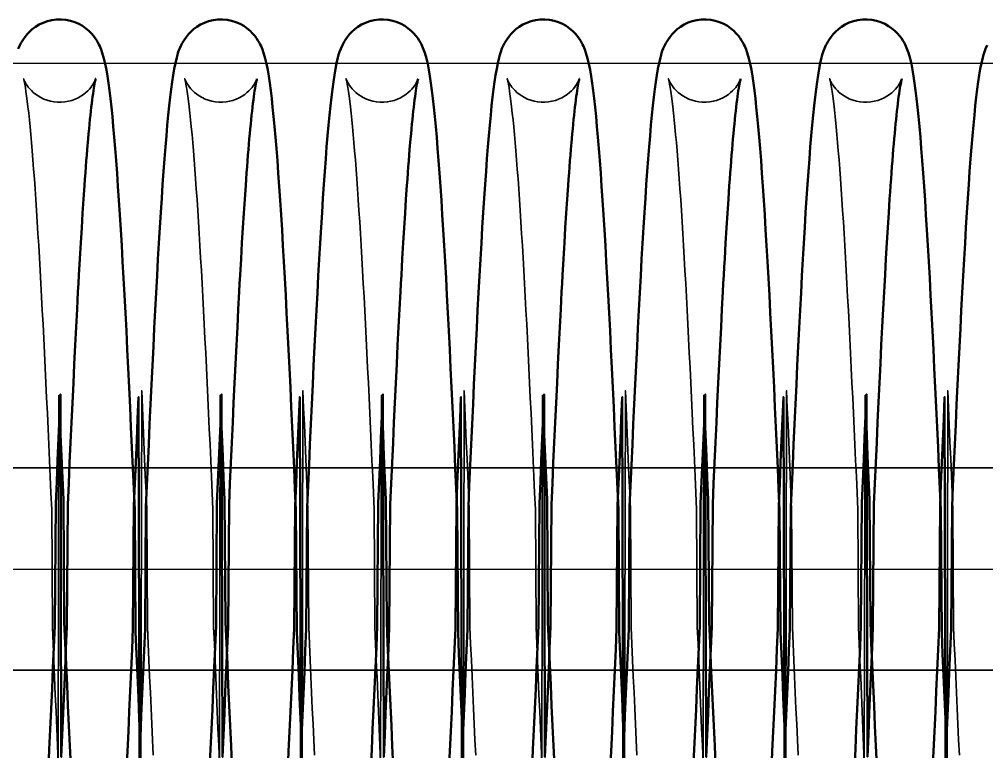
# Model space of a CAD drawing. Header units: millimetres. Extents: x 1448 to 104164, y -19509 to -89.
# Drawn here: x 56410 to 56505.7, y -3831.2 to -3758.8 of the extents above; entities that cross this region are included whole.
import ezdxf

# ---------------------------------------------------------------- set-up
doc = ezdxf.new("R2010")
doc.units = ezdxf.units.MM
doc.header["$LTSCALE"] = 60
doc.header["$MEASUREMENT"] = 0
doc.linetypes.add('CEN', pattern=[62, 60, -1, 0, -1])
doc.layers.get('0').update_dxf_attribs({"linetype": 'CONTINUOUS'})
doc.layers.add('cen', color=14, linetype='CONTINUOUS')
doc.layers.add('가려진 것(ISO)', color=7, linetype='CONTINUOUS', lineweight=35)
doc.layers.add('가시적인 것(ISO)', color=7, linetype='CONTINUOUS', lineweight=50)

# ---------------------------------------------------------------- blocks, each defined once
blk = doc.blocks.new('토션스프링 3')
at = {"layer": '가려진 것(ISO)', "flags": 128}
for points in [[(21462384.212, -50952857.63), (21462384.218, -50952857.647), (21462384.239, -50952857.704), (21462384.282, -50952857.809), (21462384.36, -50952857.972), (21462384.418, -50952858.076), (21462384.493, -50952858.196), (21462384.587, -50952858.332), (21462384.702, -50952858.484), (21462384.842, -50952858.651), (21462385.01, -50952858.828), (21462385.206, -50952859.008), (21462385.433, -50952859.187), (21462385.688, -50952859.359), (21462385.968, -50952859.518), (21462386.271, -50952859.658), (21462386.593, -50952859.773), (21462386.931, -50952859.862), (21462387.28, -50952859.923), (21462387.634, -50952859.952), (21462387.99, -50952859.949), (21462388.345, -50952859.914), (21462388.693, -50952859.849), (21462389.027, -50952859.755), (21462389.346, -50952859.634), (21462389.646, -50952859.49), (21462389.923, -50952859.329), (21462390.172, -50952859.156), (21462390.393, -50952858.976), (21462390.584, -50952858.796), (21462390.748, -50952858.62), (21462390.884, -50952858.455), (21462390.994, -50952858.305), (21462391.083, -50952858.171), (21462391.154, -50952858.053), (21462391.209, -50952857.952), (21462391.251, -50952857.867), (21462391.308, -50952857.741), (21462391.337, -50952857.666), (21462391.349, -50952857.633), (21462391.348, -50952857.635), (21462391.339, -50952857.668), (21462391.324, -50952857.727), (21462391.305, -50952857.809), (21462391.282, -50952857.912), (21462391.231, -50952858.175), (21462391.173, -50952858.507), (21462391.11, -50952858.903), (21462391.045, -50952859.355), (21462390.979, -50952859.859), (21462390.912, -50952860.416), (21462390.844, -50952861.024), (21462390.774, -50952861.681), (21462390.705, -50952862.385), (21462390.635, -50952863.134), (21462390.564, -50952863.927), (21462390.494, -50952864.763), (21462390.424, -50952865.641), (21462390.353, -50952866.563), (21462390.282, -50952867.527), (21462390.211, -50952868.531), (21462390.14, -50952869.575), (21462390.068, -50952870.656), (21462389.997, -50952871.774), (21462389.926, -50952872.927), (21462389.854, -50952874.113), (21462389.783, -50952875.332), (21462389.712, -50952876.581), (21462389.641, -50952877.865), (21462389.569, -50952879.182), (21462389.498, -50952880.53), (21462389.426, -50952881.907), (21462389.355, -50952883.313), (21462389.283, -50952884.745), (21462389.211, -50952886.201), (21462389.14, -50952887.68), (21462389.068, -50952889.18), (21462388.997, -50952890.699), (21462388.926, -50952892.236), (21462388.854, -50952893.793), (21462388.783, -50952895.37), (21462388.711, -50952896.967), (21462388.64, -50952898.58), (21462388.568, -50952900.208), (21462388.496, -50952911.849), (21462388.425, -50952913.501), (21462388.353, -50952915.162), (21462388.281, -50952916.83), (21462388.21, -50952918.503), (21462388.139, -50952920.179), (21462388.067, -50952921.858), (21462387.996, -50952923.543), (21462387.924, -50952925.233), (21462387.853, -50952888.925), (21462387.781, -50952890.619)], [(21462400.159, -50952857.63), (21462400.165, -50952857.647), (21462400.186, -50952857.704), (21462400.229, -50952857.807), (21462400.308, -50952857.966), (21462400.365, -50952858.07), (21462400.439, -50952858.191), (21462400.531, -50952858.328), (21462400.645, -50952858.48), (21462400.784, -50952858.646), (21462400.951, -50952858.822), (21462401.147, -50952859.003), (21462401.372, -50952859.182), (21462401.627, -50952859.354), (21462401.907, -50952859.514), (21462402.208, -50952859.654), (21462402.53, -50952859.77), (21462402.868, -50952859.86), (21462403.216, -50952859.921), (21462403.57, -50952859.952), (21462403.927, -50952859.949), (21462404.282, -50952859.915), (21462404.63, -50952859.851), (21462404.965, -50952859.758), (21462405.284, -50952859.638), (21462405.584, -50952859.495), (21462405.862, -50952859.334), (21462406.113, -50952859.161), (21462406.334, -50952858.981), (21462406.526, -50952858.801), (21462406.69, -50952858.625), (21462406.827, -50952858.459), (21462406.938, -50952858.309), (21462407.028, -50952858.174), (21462407.099, -50952858.056), (21462407.154, -50952857.954), (21462407.197, -50952857.869), (21462407.255, -50952857.742), (21462407.284, -50952857.667), (21462407.296, -50952857.633), (21462407.295, -50952857.635), (21462407.286, -50952857.667), (21462407.271, -50952857.726), (21462407.252, -50952857.808), (21462407.229, -50952857.911), (21462407.178, -50952858.173), (21462407.12, -50952858.505), (21462407.057, -50952858.9), (21462406.992, -50952859.352), (21462406.926, -50952859.856), (21462406.859, -50952860.413), (21462406.791, -50952861.021), (21462406.722, -50952861.677), (21462406.652, -50952862.381), (21462406.582, -50952863.131), (21462406.512, -50952863.924), (21462406.441, -50952864.759), (21462406.371, -50952865.637), (21462406.3, -50952866.559), (21462406.229, -50952867.522), (21462406.158, -50952868.526), (21462406.087, -50952869.57), (21462406.015, -50952870.652), (21462405.944, -50952871.77), (21462405.873, -50952872.923), (21462405.801, -50952874.11), (21462405.73, -50952875.328), (21462405.659, -50952876.578), (21462405.588, -50952877.861), (21462405.516, -50952879.178), (21462405.445, -50952880.525), (21462405.373, -50952881.903), (21462405.302, -50952883.309), (21462405.23, -50952884.741), (21462405.158, -50952886.197), (21462405.087, -50952887.677), (21462405.015, -50952889.177), (21462404.944, -50952890.697), (21462404.873, -50952892.235), (21462404.801, -50952893.791), (21462404.73, -50952895.368), (21462404.658, -50952896.964), (21462404.587, -50952898.577), (21462404.515, -50952900.205), (21462404.443, -50952911.846), (21462404.372, -50952913.499), (21462404.3, -50952915.16), (21462404.228, -50952916.829), (21462404.157, -50952918.503), (21462404.085, -50952920.18), (21462404.014, -50952921.859), (21462403.943, -50952923.544), (21462403.871, -50952925.233), (21462403.8, -50952888.925), (21462403.728, -50952890.618)], [(21462416.106, -50952857.63), (21462416.112, -50952857.647), (21462416.133, -50952857.704), (21462416.176, -50952857.807), (21462416.255, -50952857.966), (21462416.312, -50952858.07), (21462416.386, -50952858.191), (21462416.478, -50952858.328), (21462416.592, -50952858.48), (21462416.731, -50952858.646), (21462416.898, -50952858.822), (21462417.094, -50952859.003), (21462417.319, -50952859.182), (21462417.574, -50952859.354), (21462417.854, -50952859.514), (21462418.155, -50952859.654), (21462418.477, -50952859.77), (21462418.815, -50952859.86), (21462419.163, -50952859.921), (21462419.517, -50952859.952), (21462419.874, -50952859.949), (21462420.229, -50952859.915), (21462420.577, -50952859.851), (21462420.912, -50952859.758), (21462421.231, -50952859.638), (21462421.531, -50952859.495), (21462421.809, -50952859.334), (21462422.06, -50952859.161), (21462422.281, -50952858.981), (21462422.473, -50952858.801), (21462422.637, -50952858.625), (21462422.774, -50952858.459), (21462422.885, -50952858.309), (21462422.975, -50952858.174), (21462423.046, -50952858.056), (21462423.101, -50952857.954), (21462423.144, -50952857.869), (21462423.202, -50952857.742), (21462423.231, -50952857.667), (21462423.243, -50952857.633), (21462423.242, -50952857.635), (21462423.233, -50952857.667), (21462423.218, -50952857.726), (21462423.199, -50952857.808), (21462423.176, -50952857.911), (21462423.125, -50952858.173), (21462423.067, -50952858.505), (21462423.004, -50952858.9), (21462422.939, -50952859.352), (21462422.873, -50952859.856), (21462422.806, -50952860.413), (21462422.738, -50952861.021), (21462422.669, -50952861.677), (21462422.599, -50952862.381), (21462422.529, -50952863.131), (21462422.458, -50952863.924), (21462422.388, -50952864.759), (21462422.318, -50952865.637), (21462422.247, -50952866.559), (21462422.176, -50952867.522), (21462422.105, -50952868.527), (21462422.034, -50952869.57), (21462421.962, -50952870.652), (21462421.891, -50952871.77), (21462421.82, -50952872.923), (21462421.748, -50952874.109), (21462421.677, -50952875.328), (21462421.606, -50952876.578), (21462421.535, -50952877.861), (21462421.463, -50952879.178), (21462421.392, -50952880.525), (21462421.32, -50952881.903), (21462421.249, -50952883.309), (21462421.177, -50952884.741), (21462421.105, -50952886.197), (21462421.034, -50952887.677), (21462420.962, -50952889.177), (21462420.891, -50952890.697), (21462420.819, -50952892.235), (21462420.748, -50952893.791), (21462420.677, -50952895.368), (21462420.605, -50952896.964), (21462420.534, -50952898.577), (21462420.462, -50952900.205), (21462420.39, -50952911.846), (21462420.318, -50952913.499), (21462420.247, -50952915.16), (21462420.175, -50952916.829), (21462420.104, -50952918.503), (21462420.032, -50952920.18), (21462419.961, -50952921.859), (21462419.89, -50952923.544), (21462419.818, -50952925.233), (21462419.747, -50952888.925), (21462419.675, -50952890.618)], [(21462432.053, -50952857.63), (21462432.059, -50952857.647), (21462432.08, -50952857.704), (21462432.123, -50952857.807), (21462432.202, -50952857.966), (21462432.259, -50952858.07), (21462432.332, -50952858.191), (21462432.425, -50952858.328), (21462432.539, -50952858.48), (21462432.678, -50952858.646), (21462432.845, -50952858.822), (21462433.04, -50952859.003), (21462433.266, -50952859.182), (21462433.521, -50952859.354), (21462433.8, -50952859.514), (21462434.102, -50952859.654), (21462434.424, -50952859.77), (21462434.762, -50952859.86), (21462435.11, -50952859.921), (21462435.464, -50952859.952), (21462435.821, -50952859.949), (21462436.176, -50952859.915), (21462436.523, -50952859.851), (21462436.859, -50952859.758), (21462437.178, -50952859.638), (21462437.478, -50952859.495), (21462437.756, -50952859.334), (21462438.007, -50952859.161), (21462438.228, -50952858.981), (21462438.42, -50952858.801), (21462438.584, -50952858.625), (21462438.721, -50952858.459), (21462438.832, -50952858.309), (21462438.921, -50952858.174), (21462438.992, -50952858.056), (21462439.048, -50952857.954), (21462439.091, -50952857.869), (21462439.148, -50952857.742), (21462439.178, -50952857.667), (21462439.189, -50952857.633), (21462439.189, -50952857.635), (21462439.18, -50952857.667), (21462439.165, -50952857.726), (21462439.145, -50952857.808), (21462439.123, -50952857.911), (21462439.072, -50952858.173), (21462439.014, -50952858.505), (21462438.951, -50952858.9), (21462438.886, -50952859.352), (21462438.82, -50952859.857), (21462438.753, -50952860.413), (21462438.684, -50952861.021), (21462438.615, -50952861.677), (21462438.546, -50952862.381), (21462438.476, -50952863.131), (21462438.405, -50952863.924), (21462438.335, -50952864.759), (21462438.264, -50952865.637), (21462438.194, -50952866.559), (21462438.123, -50952867.522), (21462438.052, -50952868.527), (21462437.98, -50952869.57), (21462437.909, -50952870.652), (21462437.838, -50952871.77), (21462437.766, -50952872.923), (21462437.695, -50952874.109), (21462437.624, -50952875.328), (21462437.553, -50952876.578), (21462437.482, -50952877.861), (21462437.41, -50952879.178), (21462437.339, -50952880.526), (21462437.267, -50952881.903), (21462437.195, -50952883.309), (21462437.124, -50952884.741), (21462437.052, -50952886.197), (21462436.981, -50952887.677), (21462436.909, -50952889.177), (21462436.838, -50952890.697), (21462436.766, -50952892.235), (21462436.695, -50952893.791), (21462436.624, -50952895.368), (21462436.552, -50952896.964), (21462436.48, -50952898.577), (21462436.409, -50952900.205), (21462436.337, -50952911.846), (21462436.265, -50952913.499), (21462436.194, -50952915.16), (21462436.122, -50952916.829), (21462436.05, -50952918.503), (21462435.979, -50952920.18), (21462435.908, -50952921.859), (21462435.836, -50952923.543), (21462435.765, -50952925.233), (21462435.693, -50952888.925), (21462435.622, -50952890.618)], [(21462448, -50952857.63), (21462448.006, -50952857.647), (21462448.027, -50952857.704), (21462448.07, -50952857.807), (21462448.149, -50952857.966), (21462448.206, -50952858.07), (21462448.279, -50952858.191), (21462448.372, -50952858.328), (21462448.486, -50952858.48), (21462448.625, -50952858.646), (21462448.792, -50952858.822), (21462448.987, -50952859.003), (21462449.213, -50952859.182), (21462449.468, -50952859.355), (21462449.747, -50952859.514), (21462450.049, -50952859.654), (21462450.371, -50952859.77), (21462450.709, -50952859.86), (21462451.057, -50952859.921), (21462451.411, -50952859.952), (21462451.768, -50952859.949), (21462452.123, -50952859.915), (21462452.47, -50952859.851), (21462452.806, -50952859.758), (21462453.125, -50952859.638), (21462453.425, -50952859.495), (21462453.703, -50952859.334), (21462453.953, -50952859.161), (21462454.175, -50952858.981), (21462454.367, -50952858.801), (21462454.531, -50952858.625), (21462454.668, -50952858.459), (21462454.779, -50952858.309), (21462454.868, -50952858.174), (21462454.939, -50952858.056), (21462454.995, -50952857.954), (21462455.038, -50952857.869), (21462455.095, -50952857.742), (21462455.125, -50952857.667), (21462455.136, -50952857.633), (21462455.136, -50952857.635), (21462455.127, -50952857.667), (21462455.112, -50952857.726), (21462455.092, -50952857.808), (21462455.07, -50952857.911), (21462455.019, -50952858.173), (21462454.96, -50952858.505), (21462454.898, -50952858.9), (21462454.833, -50952859.352), (21462454.767, -50952859.857), (21462454.699, -50952860.413), (21462454.631, -50952861.021), (21462454.562, -50952861.677), (21462454.492, -50952862.381), (21462454.422, -50952863.131), (21462454.352, -50952863.924), (21462454.282, -50952864.759), (21462454.211, -50952865.637), (21462454.141, -50952866.559), (21462454.07, -50952867.522), (21462453.999, -50952868.527), (21462453.927, -50952869.57), (21462453.856, -50952870.652), (21462453.785, -50952871.77), (21462453.713, -50952872.923), (21462453.642, -50952874.109), (21462453.571, -50952875.328), (21462453.5, -50952876.578), (21462453.428, -50952877.861), (21462453.357, -50952879.178), (21462453.285, -50952880.526), (21462453.214, -50952881.903), (21462453.142, -50952883.309), (21462453.071, -50952884.741), (21462452.999, -50952886.197), (21462452.927, -50952887.677), (21462452.856, -50952889.177), (21462452.784, -50952890.697), (21462452.713, -50952892.234), (21462452.642, -50952893.791), (21462452.57, -50952895.368), (21462452.499, -50952896.964), (21462452.427, -50952898.577), (21462452.356, -50952900.205), (21462452.284, -50952911.846), (21462452.212, -50952913.499), (21462452.14, -50952915.16), (21462452.069, -50952916.829), (21462451.997, -50952918.502), (21462451.926, -50952920.18), (21462451.855, -50952921.859), (21462451.783, -50952923.543), (21462451.712, -50952925.233), (21462451.64, -50952888.925), (21462451.569, -50952890.618)], [(21462463.947, -50952857.63), (21462463.952, -50952857.647), (21462463.973, -50952857.704), (21462464.017, -50952857.807), (21462464.096, -50952857.966), (21462464.153, -50952858.07), (21462464.226, -50952858.191), (21462464.318, -50952858.328), (21462464.433, -50952858.48), (21462464.572, -50952858.646), (21462464.739, -50952858.822), (21462464.934, -50952859.003), (21462465.16, -50952859.182), (21462465.415, -50952859.355), (21462465.694, -50952859.514), (21462465.996, -50952859.654), (21462466.318, -50952859.77), (21462466.656, -50952859.86), (21462467.004, -50952859.921), (21462467.358, -50952859.952), (21462467.715, -50952859.949), (21462468.07, -50952859.915), (21462468.417, -50952859.851), (21462468.753, -50952859.758), (21462469.072, -50952859.638), (21462469.372, -50952859.495), (21462469.65, -50952859.334), (21462469.9, -50952859.161), (21462470.121, -50952858.981), (21462470.314, -50952858.801), (21462470.478, -50952858.625), (21462470.615, -50952858.459), (21462470.726, -50952858.309), (21462470.815, -50952858.174), (21462470.886, -50952858.056), (21462470.942, -50952857.954), (21462470.985, -50952857.869), (21462471.042, -50952857.742), (21462471.071, -50952857.667), (21462471.083, -50952857.633), (21462471.083, -50952857.635), (21462471.074, -50952857.667), (21462471.059, -50952857.726), (21462471.039, -50952857.808), (21462471.017, -50952857.911), (21462470.966, -50952858.173), (21462470.907, -50952858.505), (21462470.844, -50952858.9), (21462470.78, -50952859.352), (21462470.714, -50952859.857), (21462470.646, -50952860.413), (21462470.578, -50952861.021), (21462470.509, -50952861.678), (21462470.439, -50952862.381), (21462470.369, -50952863.131), (21462470.299, -50952863.924), (21462470.229, -50952864.759), (21462470.158, -50952865.637), (21462470.087, -50952866.559), (21462470.016, -50952867.522), (21462469.945, -50952868.527), (21462469.874, -50952869.57), (21462469.803, -50952870.652), (21462469.731, -50952871.77), (21462469.66, -50952872.923), (21462469.589, -50952874.109), (21462469.518, -50952875.328), (21462469.446, -50952876.578), (21462469.375, -50952877.861), (21462469.304, -50952879.178), (21462469.232, -50952880.526), (21462469.161, -50952881.903), (21462469.089, -50952883.309), (21462469.017, -50952884.741), (21462468.946, -50952886.197), (21462468.874, -50952887.677), (21462468.803, -50952889.177), (21462468.731, -50952890.697), (21462468.66, -50952892.234), (21462468.589, -50952893.791), (21462468.517, -50952895.368), (21462468.446, -50952896.964), (21462468.374, -50952898.577), (21462468.302, -50952900.205), (21462468.231, -50952911.846), (21462468.159, -50952913.499), (21462468.087, -50952915.16), (21462468.016, -50952916.829), (21462467.944, -50952918.502), (21462467.873, -50952920.179), (21462467.802, -50952921.859), (21462467.73, -50952923.543), (21462467.659, -50952925.233), (21462467.587, -50952888.925), (21462467.515, -50952890.618)], [(21462378.521, -50952924.509), (21462378.593, -50952922.988), (21462378.664, -50952921.449), (21462378.736, -50952919.894), (21462378.807, -50952918.321), (21462378.878, -50952916.728), (21462378.95, -50952915.118), (21462379.021, -50952913.491), (21462379.093, -50952911.852), (21462379.165, -50952900.2), (21462379.236, -50952898.539), (21462379.308, -50952896.87), (21462379.379, -50952895.196), (21462379.451, -50952893.517), (21462379.522, -50952891.837), (21462379.593, -50952890.156), (21462379.665, -50952888.47), (21462379.736, -50952924.781), (21462379.808, -50952923.091)], [(21462394.468, -50952924.509), (21462394.54, -50952922.988), (21462394.611, -50952921.449), (21462394.682, -50952919.894), (21462394.754, -50952918.321), (21462394.825, -50952916.728), (21462394.897, -50952915.118), (21462394.968, -50952913.492), (21462395.04, -50952911.852), (21462395.111, -50952900.201), (21462395.183, -50952898.539), (21462395.255, -50952896.87), (21462395.326, -50952895.196), (21462395.398, -50952893.517), (21462395.469, -50952891.836), (21462395.54, -50952890.155), (21462395.612, -50952888.47), (21462395.683, -50952924.781), (21462395.755, -50952923.091)], [(21462410.415, -50952924.51), (21462410.487, -50952922.988), (21462410.558, -50952921.449), (21462410.629, -50952919.894), (21462410.701, -50952918.321), (21462410.772, -50952916.728), (21462410.843, -50952915.118), (21462410.915, -50952913.492), (21462410.987, -50952911.852), (21462411.058, -50952900.201), (21462411.13, -50952898.539), (21462411.202, -50952896.87), (21462411.273, -50952895.196), (21462411.345, -50952893.517), (21462411.416, -50952891.836), (21462411.487, -50952890.155), (21462411.558, -50952888.47), (21462411.63, -50952924.781), (21462411.701, -50952923.091)], [(21462426.362, -50952924.51), (21462426.433, -50952922.988), (21462426.505, -50952921.449), (21462426.576, -50952919.894), (21462426.647, -50952918.321), (21462426.719, -50952916.728), (21462426.79, -50952915.118), (21462426.862, -50952913.492), (21462426.933, -50952911.852), (21462427.005, -50952900.201), (21462427.077, -50952898.54), (21462427.148, -50952896.871), (21462427.22, -50952895.196), (21462427.291, -50952893.517), (21462427.363, -50952891.836), (21462427.434, -50952890.154), (21462427.505, -50952888.47), (21462427.577, -50952924.781), (21462427.648, -50952923.091)], [(21462442.309, -50952924.51), (21462442.38, -50952922.988), (21462442.452, -50952921.449), (21462442.523, -50952919.893), (21462442.594, -50952918.32), (21462442.666, -50952916.728), (21462442.737, -50952915.118), (21462442.809, -50952913.492), (21462442.88, -50952911.853), (21462442.952, -50952900.201), (21462443.024, -50952898.54), (21462443.095, -50952896.871), (21462443.167, -50952895.196), (21462443.238, -50952893.516), (21462443.31, -50952891.835), (21462443.381, -50952890.154), (21462443.452, -50952888.469), (21462443.524, -50952924.781), (21462443.595, -50952923.091)], [(21462458.256, -50952924.51), (21462458.327, -50952922.988), (21462458.399, -50952921.449), (21462458.47, -50952919.893), (21462458.541, -50952918.32), (21462458.612, -50952916.728), (21462458.684, -50952915.118), (21462458.755, -50952913.492), (21462458.827, -50952911.853), (21462458.899, -50952900.201), (21462458.97, -50952898.54), (21462459.042, -50952896.871), (21462459.114, -50952895.196), (21462459.185, -50952893.516), (21462459.256, -50952891.835), (21462459.328, -50952890.154), (21462459.399, -50952888.469), (21462459.47, -50952924.781), (21462459.542, -50952923.091)]]:
    blk.add_lwpolyline(points, dxfattribs=at)
at = {"layer": '가시적인 것(ISO)', "flags": 128}
for points in [[(21462375.771, -50952854.315), (21462375.932, -50952854.66), (21462376.047, -50952854.971), (21462376.131, -50952855.259), (21462376.198, -50952855.534), (21462376.328, -50952856.086), (21462376.447, -50952856.665), (21462376.554, -50952857.281), (21462376.654, -50952857.945), (21462376.751, -50952858.667), (21462376.848, -50952859.455), (21462376.943, -50952860.31), (21462377.038, -50952861.232), (21462377.132, -50952862.218), (21462377.225, -50952863.269), (21462377.318, -50952864.383), (21462377.41, -50952865.559), (21462377.502, -50952866.795), (21462377.594, -50952868.092), (21462377.686, -50952869.448), (21462377.778, -50952870.867), (21462377.87, -50952872.346), (21462377.962, -50952873.881), (21462378.054, -50952875.47), (21462378.145, -50952877.11), (21462378.237, -50952878.798), (21462378.329, -50952880.531), (21462378.42, -50952882.307), (21462378.512, -50952884.122), (21462378.603, -50952885.983), (21462378.695, -50952887.885), (21462378.787, -50952889.826), (21462378.878, -50952891.801), (21462378.97, -50952893.806), (21462379.062, -50952895.838), (21462379.153, -50952897.894), (21462379.245, -50952899.968), (21462379.336, -50952912.06), (21462379.427, -50952914.173), (21462379.519, -50952916.305), (21462379.611, -50952918.452), (21462379.703, -50952920.609), (21462379.794, -50952922.774), (21462379.886, -50952924.94), (21462379.978, -50952889.105), (21462380.069, -50952891.264), (21462380.16, -50952893.414), (21462380.252, -50952895.561), (21462380.343, -50952897.701), (21462380.435, -50952899.831), (21462380.527, -50952911.946), (21462380.618, -50952914.044), (21462380.71, -50952916.118), (21462380.802, -50952918.166), (21462380.893, -50952920.184), (21462380.984, -50952922.167), (21462381.076, -50952924.122), (21462381.167, -50952926.046)], [(21462379.808, -50952923.091), (21462379.899, -50952920.927), (21462379.991, -50952918.767), (21462380.083, -50952916.617), (21462380.175, -50952914.48), (21462380.266, -50952912.361), (21462380.358, -50952900.263), (21462380.449, -50952898.188), (21462380.54, -50952896.133), (21462380.632, -50952894.099), (21462380.724, -50952892.09), (21462380.816, -50952890.11), (21462380.907, -50952888.163), (21462380.999, -50952886.253), (21462381.091, -50952884.382), (21462381.182, -50952882.556), (21462381.274, -50952880.777), (21462381.365, -50952879.04), (21462381.457, -50952877.347), (21462381.549, -50952875.701), (21462381.641, -50952874.105), (21462381.733, -50952872.56), (21462381.825, -50952871.071), (21462381.917, -50952869.639), (21462382.009, -50952868.268), (21462382.101, -50952866.96), (21462382.193, -50952865.717), (21462382.286, -50952864.535), (21462382.378, -50952863.415), (21462382.471, -50952862.358), (21462382.565, -50952861.367), (21462382.659, -50952860.441), (21462382.753, -50952859.582), (21462382.846, -50952858.792), (21462382.942, -50952858.062), (21462383.043, -50952857.386), (21462383.151, -50952856.758), (21462383.269, -50952856.17), (21462383.399, -50952855.615), (21462383.563, -50952855.056), (21462383.672, -50952854.754), (21462383.808, -50952854.425), (21462383.894, -50952854.246), (21462383.995, -50952854.053), (21462384.115, -50952853.847), (21462384.26, -50952853.626), (21462384.435, -50952853.39), (21462384.645, -50952853.145), (21462384.894, -50952852.895), (21462385.185, -50952852.648), (21462385.517, -50952852.415), (21462385.886, -50952852.205), (21462386.289, -50952852.029), (21462386.72, -50952851.892), (21462387.168, -50952851.8), (21462387.628, -50952851.758), (21462388.092, -50952851.767), (21462388.55, -50952851.826), (21462388.992, -50952851.933), (21462389.414, -50952852.085), (21462389.807, -50952852.275), (21462390.165, -50952852.493), (21462390.482, -50952852.731), (21462390.758, -50952852.98), (21462390.993, -50952853.229), (21462391.19, -50952853.471), (21462391.354, -50952853.702), (21462391.492, -50952853.918), (21462391.611, -50952854.12), (21462391.714, -50952854.309), (21462391.875, -50952854.655), (21462391.991, -50952854.966), (21462392.076, -50952855.254), (21462392.144, -50952855.529), (21462392.274, -50952856.08), (21462392.393, -50952856.659), (21462392.5, -50952857.275), (21462392.6, -50952857.939), (21462392.697, -50952858.66), (21462392.794, -50952859.448), (21462392.889, -50952860.303), (21462392.984, -50952861.224), (21462393.078, -50952862.21), (21462393.171, -50952863.26), (21462393.264, -50952864.374), (21462393.356, -50952865.549), (21462393.448, -50952866.786), (21462393.54, -50952868.082), (21462393.632, -50952869.438), (21462393.724, -50952870.857), (21462393.816, -50952872.335), (21462393.908, -50952873.87), (21462394, -50952875.459), (21462394.092, -50952877.099), (21462394.184, -50952878.787), (21462394.275, -50952880.52), (21462394.367, -50952882.295), (21462394.458, -50952884.111), (21462394.549, -50952885.971), (21462394.641, -50952887.873), (21462394.733, -50952889.814), (21462394.825, -50952891.789), (21462394.916, -50952893.794), (21462395.008, -50952895.827), (21462395.1, -50952897.882), (21462395.191, -50952899.957), (21462395.282, -50952912.049), (21462395.374, -50952914.162), (21462395.465, -50952916.294), (21462395.557, -50952918.441), (21462395.649, -50952920.599), (21462395.741, -50952922.763), (21462395.832, -50952924.93), (21462395.924, -50952889.096), (21462396.015, -50952891.255), (21462396.107, -50952893.405), (21462396.198, -50952895.552), (21462396.29, -50952897.692), (21462396.381, -50952899.822), (21462396.473, -50952911.938), (21462396.565, -50952914.036), (21462396.657, -50952916.111), (21462396.748, -50952918.159), (21462396.84, -50952920.177), (21462396.931, -50952922.161), (21462397.022, -50952924.116), (21462397.114, -50952926.04)], [(21462395.755, -50952923.091), (21462395.846, -50952920.927), (21462395.938, -50952918.767), (21462396.03, -50952916.617), (21462396.122, -50952914.48), (21462396.213, -50952912.36), (21462396.305, -50952900.262), (21462396.396, -50952898.188), (21462396.487, -50952896.132), (21462396.579, -50952894.099), (21462396.671, -50952892.09), (21462396.762, -50952890.11), (21462396.854, -50952888.163), (21462396.946, -50952886.253), (21462397.038, -50952884.382), (21462397.129, -50952882.556), (21462397.221, -50952880.776), (21462397.312, -50952879.04), (21462397.404, -50952877.347), (21462397.496, -50952875.701), (21462397.588, -50952874.105), (21462397.68, -50952872.56), (21462397.772, -50952871.071), (21462397.864, -50952869.639), (21462397.956, -50952868.268), (21462398.048, -50952866.96), (21462398.14, -50952865.716), (21462398.232, -50952864.534), (21462398.325, -50952863.415), (21462398.418, -50952862.358), (21462398.511, -50952861.366), (21462398.606, -50952860.44), (21462398.7, -50952859.582), (21462398.793, -50952858.791), (21462398.889, -50952858.061), (21462398.989, -50952857.386), (21462399.097, -50952856.758), (21462399.215, -50952856.17), (21462399.346, -50952855.615), (21462399.51, -50952855.056), (21462399.619, -50952854.754), (21462399.755, -50952854.425), (21462399.84, -50952854.245), (21462399.942, -50952854.053), (21462400.062, -50952853.847), (21462400.207, -50952853.625), (21462400.382, -50952853.39), (21462400.592, -50952853.145), (21462400.841, -50952852.895), (21462401.132, -50952852.648), (21462401.464, -50952852.414), (21462401.833, -50952852.205), (21462402.236, -50952852.029), (21462402.667, -50952851.892), (21462403.116, -50952851.8), (21462403.575, -50952851.758), (21462404.039, -50952851.767), (21462404.497, -50952851.826), (21462404.94, -50952851.933), (21462405.361, -50952852.085), (21462405.755, -50952852.275), (21462406.112, -50952852.493), (21462406.429, -50952852.731), (21462406.705, -50952852.98), (21462406.94, -50952853.229), (21462407.137, -50952853.471), (21462407.301, -50952853.703), (21462407.439, -50952853.918), (21462407.558, -50952854.12), (21462407.66, -50952854.309), (21462407.821, -50952854.655), (21462407.938, -50952854.966), (21462408.023, -50952855.254), (21462408.091, -50952855.529), (21462408.221, -50952856.08), (21462408.34, -50952856.659), (21462408.447, -50952857.275), (21462408.547, -50952857.939), (21462408.644, -50952858.66), (21462408.74, -50952859.448), (21462408.836, -50952860.302), (21462408.931, -50952861.224), (21462409.025, -50952862.21), (21462409.118, -50952863.26), (21462409.211, -50952864.374), (21462409.303, -50952865.549), (21462409.395, -50952866.786), (21462409.487, -50952868.082), (21462409.579, -50952869.438), (21462409.671, -50952870.856), (21462409.763, -50952872.335), (21462409.855, -50952873.87), (21462409.947, -50952875.459), (21462410.039, -50952877.099), (21462410.13, -50952878.787), (21462410.222, -50952880.52), (21462410.314, -50952882.295), (21462410.405, -50952884.111), (21462410.496, -50952885.971), (21462410.588, -50952887.873), (21462410.68, -50952889.814), (21462410.771, -50952891.789), (21462410.863, -50952893.794), (21462410.955, -50952895.827), (21462411.047, -50952897.882), (21462411.138, -50952899.957), (21462411.229, -50952912.049), (21462411.321, -50952914.162), (21462411.412, -50952916.294), (21462411.504, -50952918.441), (21462411.596, -50952920.599), (21462411.688, -50952922.763), (21462411.779, -50952924.93), (21462411.871, -50952889.096), (21462411.962, -50952891.255), (21462412.054, -50952893.405), (21462412.145, -50952895.552), (21462412.237, -50952897.692), (21462412.328, -50952899.822), (21462412.42, -50952911.938), (21462412.512, -50952914.036), (21462412.603, -50952916.111), (21462412.695, -50952918.159), (21462412.786, -50952920.177), (21462412.878, -50952922.161), (21462412.969, -50952924.116), (21462413.061, -50952926.04)], [(21462411.701, -50952923.091), (21462411.793, -50952920.927), (21462411.885, -50952918.768), (21462411.977, -50952916.617), (21462412.068, -50952914.48), (21462412.16, -50952912.36), (21462412.251, -50952900.262), (21462412.343, -50952898.187), (21462412.434, -50952896.132), (21462412.526, -50952894.098), (21462412.617, -50952892.09), (21462412.709, -50952890.11), (21462412.801, -50952888.163), (21462412.893, -50952886.253), (21462412.985, -50952884.382), (21462413.076, -50952882.556), (21462413.167, -50952880.776), (21462413.259, -50952879.04), (21462413.351, -50952877.347), (21462413.443, -50952875.701), (21462413.535, -50952874.105), (21462413.627, -50952872.56), (21462413.719, -50952871.071), (21462413.811, -50952869.639), (21462413.903, -50952868.268), (21462413.995, -50952866.96), (21462414.087, -50952865.716), (21462414.179, -50952864.534), (21462414.272, -50952863.414), (21462414.365, -50952862.358), (21462414.458, -50952861.366), (21462414.552, -50952860.44), (21462414.647, -50952859.581), (21462414.74, -50952858.79), (21462414.836, -50952858.061), (21462414.936, -50952857.386), (21462415.044, -50952856.758), (21462415.162, -50952856.17), (21462415.293, -50952855.615), (21462415.457, -50952855.056), (21462415.565, -50952854.754), (21462415.702, -50952854.425), (21462415.787, -50952854.245), (21462415.888, -50952854.053), (21462416.009, -50952853.847), (21462416.154, -50952853.625), (21462416.329, -50952853.389), (21462416.539, -50952853.144), (21462416.788, -50952852.895), (21462417.079, -50952852.648), (21462417.411, -50952852.414), (21462417.78, -50952852.205), (21462418.183, -50952852.029), (21462418.614, -50952851.891), (21462419.063, -50952851.799), (21462419.523, -50952851.758), (21462419.986, -50952851.767), (21462420.445, -50952851.826), (21462420.887, -50952851.933), (21462421.308, -50952852.086), (21462421.702, -50952852.275), (21462422.059, -50952852.493), (21462422.376, -50952852.732), (21462422.652, -50952852.98), (21462422.887, -50952853.229), (21462423.084, -50952853.472), (21462423.248, -50952853.703), (21462423.385, -50952853.919), (21462423.504, -50952854.121), (21462423.606, -50952854.31), (21462423.768, -50952854.655), (21462423.884, -50952854.967), (21462423.97, -50952855.254), (21462424.038, -50952855.529), (21462424.168, -50952856.08), (21462424.286, -50952856.659), (21462424.394, -50952857.275), (21462424.494, -50952857.939), (21462424.591, -50952858.66), (21462424.687, -50952859.448), (21462424.783, -50952860.302), (21462424.877, -50952861.223), (21462424.971, -50952862.21), (21462425.065, -50952863.26), (21462425.158, -50952864.374), (21462425.25, -50952865.549), (21462425.342, -50952866.786), (21462425.434, -50952868.082), (21462425.526, -50952869.438), (21462425.618, -50952870.856), (21462425.709, -50952872.335), (21462425.801, -50952873.87), (21462425.893, -50952875.459), (21462425.985, -50952877.099), (21462426.077, -50952878.787), (21462426.169, -50952880.52), (21462426.26, -50952882.295), (21462426.352, -50952884.111), (21462426.443, -50952885.971), (21462426.535, -50952887.873), (21462426.627, -50952889.813), (21462426.718, -50952891.788), (21462426.81, -50952893.794), (21462426.902, -50952895.827), (21462426.993, -50952897.882), (21462427.085, -50952899.957), (21462427.176, -50952912.049), (21462427.268, -50952914.161), (21462427.359, -50952916.294), (21462427.451, -50952918.441), (21462427.543, -50952920.599), (21462427.634, -50952922.763), (21462427.726, -50952924.93), (21462427.818, -50952889.096), (21462427.909, -50952891.255), (21462428, -50952893.406), (21462428.092, -50952895.552), (21462428.183, -50952897.692), (21462428.275, -50952899.822), (21462428.367, -50952911.938), (21462428.459, -50952914.036), (21462428.55, -50952916.111), (21462428.642, -50952918.159), (21462428.733, -50952920.177), (21462428.825, -50952922.161), (21462428.916, -50952924.116), (21462429.007, -50952926.04)], [(21462427.648, -50952923.091), (21462427.74, -50952920.927), (21462427.832, -50952918.768), (21462427.924, -50952916.617), (21462428.015, -50952914.48), (21462428.107, -50952912.36), (21462428.198, -50952900.261), (21462428.29, -50952898.187), (21462428.381, -50952896.132), (21462428.473, -50952894.098), (21462428.564, -50952892.09), (21462428.656, -50952890.11), (21462428.748, -50952888.163), (21462428.84, -50952886.253), (21462428.931, -50952884.382), (21462429.023, -50952882.555), (21462429.114, -50952880.776), (21462429.206, -50952879.04), (21462429.297, -50952877.347), (21462429.389, -50952875.701), (21462429.481, -50952874.105), (21462429.573, -50952872.56), (21462429.666, -50952871.071), (21462429.758, -50952869.639), (21462429.85, -50952868.267), (21462429.942, -50952866.959), (21462430.034, -50952865.716), (21462430.126, -50952864.534), (21462430.219, -50952863.414), (21462430.312, -50952862.358), (21462430.405, -50952861.366), (21462430.499, -50952860.44), (21462430.594, -50952859.581), (21462430.687, -50952858.79), (21462430.783, -50952858.06), (21462430.883, -50952857.386), (21462430.991, -50952856.758), (21462431.109, -50952856.17), (21462431.24, -50952855.615), (21462431.403, -50952855.056), (21462431.512, -50952854.754), (21462431.649, -50952854.425), (21462431.734, -50952854.245), (21462431.835, -50952854.053), (21462431.956, -50952853.847), (21462432.101, -50952853.625), (21462432.276, -50952853.389), (21462432.486, -50952853.144), (21462432.735, -50952852.894), (21462433.026, -50952852.647), (21462433.358, -50952852.414), (21462433.727, -50952852.205), (21462434.13, -50952852.028), (21462434.561, -50952851.891), (21462435.01, -50952851.799), (21462435.47, -50952851.758), (21462435.934, -50952851.767), (21462436.392, -50952851.826), (21462436.834, -50952851.933), (21462437.255, -50952852.086), (21462437.649, -50952852.275), (21462438.007, -50952852.493), (21462438.323, -50952852.732), (21462438.599, -50952852.98), (21462438.834, -50952853.229), (21462439.031, -50952853.472), (21462439.195, -50952853.703), (21462439.332, -50952853.919), (21462439.45, -50952854.121), (21462439.552, -50952854.31), (21462439.714, -50952854.656), (21462439.831, -50952854.967), (21462439.917, -50952855.255), (21462439.985, -50952855.529), (21462440.114, -50952856.08), (21462440.233, -50952856.659), (21462440.341, -50952857.275), (21462440.441, -50952857.939), (21462440.538, -50952858.66), (21462440.634, -50952859.448), (21462440.73, -50952860.302), (21462440.824, -50952861.223), (21462440.918, -50952862.21), (21462441.012, -50952863.26), (21462441.104, -50952864.374), (21462441.197, -50952865.549), (21462441.289, -50952866.786), (21462441.381, -50952868.082), (21462441.472, -50952869.438), (21462441.564, -50952870.856), (21462441.656, -50952872.334), (21462441.748, -50952873.87), (21462441.84, -50952875.459), (21462441.932, -50952877.099), (21462442.024, -50952878.787), (21462442.116, -50952880.52), (21462442.207, -50952882.295), (21462442.299, -50952884.111), (21462442.39, -50952885.971), (21462442.482, -50952887.873), (21462442.573, -50952889.813), (21462442.665, -50952891.788), (21462442.757, -50952893.794), (21462442.849, -50952895.827), (21462442.94, -50952897.882), (21462443.032, -50952899.957), (21462443.123, -50952912.049), (21462443.214, -50952914.161), (21462443.306, -50952916.293), (21462443.398, -50952918.44), (21462443.489, -50952920.598), (21462443.581, -50952922.763), (21462443.673, -50952924.93), (21462443.765, -50952889.096), (21462443.856, -50952891.255), (21462443.947, -50952893.406), (21462444.039, -50952895.552), (21462444.13, -50952897.692), (21462444.222, -50952899.822), (21462444.314, -50952911.938), (21462444.405, -50952914.035), (21462444.497, -50952916.111), (21462444.589, -50952918.159), (21462444.68, -50952920.177), (21462444.771, -50952922.161), (21462444.863, -50952924.116), (21462444.954, -50952926.04)], [(21462443.595, -50952923.091), (21462443.687, -50952920.927), (21462443.779, -50952918.768), (21462443.87, -50952916.617), (21462443.962, -50952914.48), (21462444.054, -50952912.36), (21462444.145, -50952900.261), (21462444.236, -50952898.187), (21462444.328, -50952896.132), (21462444.419, -50952894.098), (21462444.511, -50952892.09), (21462444.603, -50952890.11), (21462444.695, -50952888.163), (21462444.787, -50952886.253), (21462444.878, -50952884.382), (21462444.97, -50952882.555), (21462445.061, -50952880.775), (21462445.153, -50952879.039), (21462445.244, -50952877.347), (21462445.336, -50952875.701), (21462445.428, -50952874.105), (21462445.52, -50952872.56), (21462445.612, -50952871.071), (21462445.705, -50952869.639), (21462445.797, -50952868.267), (21462445.889, -50952866.959), (21462445.981, -50952865.715), (21462446.073, -50952864.534), (21462446.166, -50952863.414), (21462446.259, -50952862.358), (21462446.352, -50952861.366), (21462446.446, -50952860.439), (21462446.541, -50952859.58), (21462446.634, -50952858.789), (21462446.73, -50952858.06), (21462446.83, -50952857.385), (21462446.938, -50952856.758), (21462447.056, -50952856.17), (21462447.187, -50952855.615), (21462447.35, -50952855.056), (21462447.459, -50952854.754), (21462447.596, -50952854.425), (21462447.681, -50952854.245), (21462447.782, -50952854.053), (21462447.903, -50952853.847), (21462448.048, -50952853.625), (21462448.223, -50952853.389), (21462448.433, -50952853.144), (21462448.682, -50952852.894), (21462448.974, -50952852.647), (21462449.305, -50952852.414), (21462449.674, -50952852.205), (21462450.078, -50952852.028), (21462450.508, -50952851.891), (21462450.957, -50952851.799), (21462451.417, -50952851.758), (21462451.881, -50952851.767), (21462452.339, -50952851.826), (21462452.781, -50952851.933), (21462453.203, -50952852.086), (21462453.596, -50952852.275), (21462453.954, -50952852.494), (21462454.27, -50952852.732), (21462454.546, -50952852.981), (21462454.781, -50952853.229), (21462454.978, -50952853.472), (21462455.142, -50952853.703), (21462455.279, -50952853.919), (21462455.397, -50952854.121), (21462455.498, -50952854.31), (21462455.66, -50952854.656), (21462455.777, -50952854.967), (21462455.864, -50952855.255), (21462455.932, -50952855.529), (21462456.061, -50952856.08), (21462456.18, -50952856.659), (21462456.287, -50952857.275), (21462456.388, -50952857.939), (21462456.484, -50952858.66), (21462456.581, -50952859.448), (21462456.676, -50952860.302), (21462456.771, -50952861.223), (21462456.865, -50952862.209), (21462456.958, -50952863.26), (21462457.051, -50952864.373), (21462457.144, -50952865.549), (21462457.236, -50952866.786), (21462457.328, -50952868.082), (21462457.419, -50952869.438), (21462457.511, -50952870.856), (21462457.603, -50952872.334), (21462457.695, -50952873.869), (21462457.787, -50952875.459), (21462457.879, -50952877.099), (21462457.971, -50952878.787), (21462458.063, -50952880.52), (21462458.154, -50952882.295), (21462458.245, -50952884.111), (21462458.337, -50952885.971), (21462458.428, -50952887.873), (21462458.52, -50952889.813), (21462458.612, -50952891.788), (21462458.704, -50952893.794), (21462458.796, -50952895.826), (21462458.887, -50952897.882), (21462458.979, -50952899.957), (21462459.07, -50952912.049), (21462459.161, -50952914.161), (21462459.253, -50952916.293), (21462459.345, -50952918.44), (21462459.436, -50952920.598), (21462459.528, -50952922.763), (21462459.62, -50952924.93), (21462459.711, -50952889.095), (21462459.803, -50952891.255), (21462459.894, -50952893.406), (21462459.985, -50952895.552), (21462460.077, -50952897.692), (21462460.169, -50952899.822), (21462460.261, -50952911.938), (21462460.352, -50952914.035), (21462460.444, -50952916.11), (21462460.536, -50952918.159), (21462460.627, -50952920.177), (21462460.718, -50952922.161), (21462460.81, -50952924.116), (21462460.901, -50952926.04)], [(21462459.542, -50952923.091), (21462459.634, -50952920.927), (21462459.725, -50952918.768), (21462459.817, -50952916.617), (21462459.909, -50952914.48), (21462460.001, -50952912.36), (21462460.092, -50952900.261), (21462460.183, -50952898.186), (21462460.275, -50952896.132), (21462460.366, -50952894.098), (21462460.458, -50952892.09), (21462460.55, -50952890.111), (21462460.642, -50952888.163), (21462460.733, -50952886.253), (21462460.825, -50952884.382), (21462460.917, -50952882.555), (21462461.008, -50952880.775), (21462461.099, -50952879.039), (21462461.191, -50952877.347), (21462461.283, -50952875.701), (21462461.375, -50952874.105), (21462461.467, -50952872.56), (21462461.559, -50952871.071), (21462461.651, -50952869.639), (21462461.744, -50952868.267), (21462461.836, -50952866.959), (21462461.928, -50952865.715), (21462462.02, -50952864.533), (21462462.112, -50952863.414), (21462462.205, -50952862.357), (21462462.299, -50952861.366), (21462462.393, -50952860.439), (21462462.488, -50952859.58), (21462462.581, -50952858.789), (21462462.677, -50952858.06), (21462462.777, -50952857.385), (21462462.884, -50952856.758), (21462463.003, -50952856.17), (21462463.134, -50952855.614), (21462463.297, -50952855.055), (21462463.406, -50952854.754), (21462463.543, -50952854.425), (21462463.628, -50952854.245), (21462463.729, -50952854.053), (21462463.85, -50952853.846), (21462463.995, -50952853.625), (21462464.17, -50952853.389), (21462464.38, -50952853.144), (21462464.629, -50952852.894), (21462464.921, -50952852.647), (21462465.253, -50952852.414), (21462465.621, -50952852.204), (21462466.025, -50952852.028), (21462466.456, -50952851.891), (21462466.905, -50952851.799), (21462467.364, -50952851.758), (21462467.828, -50952851.767), (21462468.286, -50952851.826), (21462468.729, -50952851.933), (21462469.15, -50952852.086), (21462469.543, -50952852.276), (21462469.901, -50952852.494), (21462470.217, -50952852.732), (21462470.493, -50952852.981), (21462470.728, -50952853.23), (21462470.925, -50952853.472), (21462471.089, -50952853.703), (21462471.226, -50952853.92), (21462471.343, -50952854.121), (21462471.444, -50952854.311), (21462471.606, -50952854.656)], [(21462387.781, -50952890.619), (21462387.689, -50952892.783), (21462387.598, -50952894.942), (21462387.506, -50952897.09), (21462387.414, -50952899.224), (21462387.323, -50952911.338), (21462387.232, -50952913.432), (21462387.14, -50952915.51), (21462387.049, -50952917.568), (21462386.957, -50952919.604), (21462386.865, -50952921.614), (21462386.774, -50952923.593), (21462386.682, -50952925.539)], [(21462403.728, -50952890.618), (21462403.636, -50952892.783), (21462403.545, -50952894.941), (21462403.453, -50952897.09), (21462403.361, -50952899.224), (21462403.27, -50952911.34), (21462403.179, -50952913.433), (21462403.087, -50952915.51), (21462402.996, -50952917.568), (21462402.904, -50952919.603), (21462402.812, -50952921.613), (21462402.72, -50952923.592), (21462402.629, -50952925.537)], [(21462388.895, -50952925.842), (21462388.803, -50952923.904), (21462388.712, -50952921.936), (21462388.62, -50952919.94), (21462388.529, -50952917.918), (21462388.438, -50952915.866), (21462388.346, -50952913.786), (21462388.254, -50952911.684), (21462388.163, -50952899.564), (21462388.071, -50952897.428), (21462387.979, -50952895.282), (21462387.888, -50952893.13), (21462387.796, -50952890.975), (21462387.705, -50952888.82), (21462387.614, -50952924.659), (21462387.522, -50952922.497), (21462387.43, -50952920.336), (21462387.339, -50952918.181), (21462387.247, -50952916.036), (21462387.155, -50952913.906), (21462387.064, -50952911.794), (21462386.972, -50952899.705), (21462386.881, -50952897.641), (21462386.79, -50952895.598), (21462386.698, -50952893.577), (21462386.606, -50952891.584), (21462386.515, -50952889.62), (21462386.423, -50952887.691), (21462386.331, -50952885.801), (21462386.24, -50952883.952), (21462386.149, -50952882.149), (21462386.057, -50952880.394), (21462385.966, -50952878.684), (21462385.875, -50952877.019), (21462385.783, -50952875.404), (21462385.692, -50952873.841), (21462385.6, -50952872.334), (21462385.509, -50952870.885), (21462385.418, -50952869.498), (21462385.372, -50952868.829), (21462385.327, -50952868.177), (21462385.282, -50952867.541), (21462385.236, -50952866.922), (21462385.191, -50952866.318), (21462385.145, -50952865.731), (21462385.1, -50952865.159), (21462385.054, -50952864.605), (21462385.009, -50952864.067), (21462384.964, -50952863.547), (21462384.918, -50952863.046), (21462384.873, -50952862.562), (21462384.829, -50952862.098), (21462384.784, -50952861.652), (21462384.74, -50952861.227), (21462384.696, -50952860.821), (21462384.652, -50952860.436), (21462384.609, -50952860.072), (21462384.567, -50952859.729), (21462384.525, -50952859.409), (21462384.483, -50952859.11), (21462384.442, -50952858.833), (21462384.401, -50952858.578), (21462384.361, -50952858.348), (21462384.324, -50952858.145), (21462384.291, -50952857.972), (21462384.261, -50952857.831), (21462384.237, -50952857.725), (21462384.22, -50952857.655), (21462384.212, -50952857.63)], [(21462419.675, -50952890.618), (21462419.583, -50952892.783), (21462419.491, -50952894.942), (21462419.4, -50952897.09), (21462419.308, -50952899.224), (21462419.217, -50952911.34), (21462419.125, -50952913.433), (21462419.034, -50952915.51), (21462418.943, -50952917.568), (21462418.851, -50952919.604), (21462418.759, -50952921.613), (21462418.667, -50952923.592), (21462418.576, -50952925.538)], [(21462404.844, -50952925.883), (21462404.752, -50952923.943), (21462404.66, -50952921.969), (21462404.568, -50952919.966), (21462404.477, -50952917.937), (21462404.385, -50952915.885), (21462404.294, -50952913.815), (21462404.203, -50952911.722), (21462404.111, -50952899.607), (21462404.02, -50952897.473), (21462403.928, -50952895.325), (21462403.836, -50952893.168), (21462403.744, -50952891.005), (21462403.653, -50952888.841), (21462403.561, -50952924.679), (21462403.47, -50952922.523), (21462403.379, -50952920.372), (21462403.287, -50952918.222), (21462403.196, -50952916.08), (21462403.104, -50952913.949), (21462403.012, -50952911.832), (21462402.92, -50952899.735), (21462402.829, -50952897.661), (21462402.737, -50952895.615), (21462402.646, -50952893.6), (21462402.555, -50952891.615), (21462402.463, -50952889.657), (21462402.372, -50952887.73), (21462402.28, -50952885.839), (21462402.188, -50952883.986), (21462402.097, -50952882.176), (21462402.005, -50952880.412), (21462401.914, -50952878.697), (21462401.868, -50952877.86), (21462401.823, -50952877.037), (21462401.777, -50952876.226), (21462401.732, -50952875.427), (21462401.64, -50952873.869), (21462401.549, -50952872.363), (21462401.457, -50952870.914), (21462401.366, -50952869.524), (21462401.275, -50952868.197), (21462401.229, -50952867.558), (21462401.184, -50952866.935), (21462401.139, -50952866.329), (21462401.093, -50952865.741), (21462401.048, -50952865.171), (21462401.003, -50952864.618), (21462400.913, -50952863.564), (21462400.867, -50952863.061), (21462400.821, -50952862.576), (21462400.775, -50952862.109), (21462400.729, -50952861.661), (21462400.684, -50952861.232), (21462400.639, -50952860.823), (21462400.595, -50952860.435), (21462400.551, -50952860.068), (21462400.508, -50952859.723), (21462400.466, -50952859.401), (21462400.425, -50952859.102), (21462400.385, -50952858.827), (21462400.347, -50952858.576), (21462400.31, -50952858.351), (21462400.274, -50952858.151), (21462400.241, -50952857.978), (21462400.21, -50952857.834), (21462400.184, -50952857.724), (21462400.166, -50952857.654), (21462400.159, -50952857.63)], [(21462435.622, -50952890.618), (21462435.53, -50952892.783), (21462435.438, -50952894.942), (21462435.347, -50952897.09), (21462435.255, -50952899.224), (21462435.164, -50952911.339), (21462435.072, -50952913.433), (21462434.981, -50952915.51), (21462434.889, -50952917.568), (21462434.798, -50952919.604), (21462434.706, -50952921.613), (21462434.614, -50952923.592), (21462434.522, -50952925.538)], [(21462420.791, -50952925.883), (21462420.699, -50952923.942), (21462420.607, -50952921.969), (21462420.515, -50952919.965), (21462420.424, -50952917.936), (21462420.332, -50952915.885), (21462420.241, -50952913.815), (21462420.15, -50952911.722), (21462420.058, -50952899.606), (21462419.966, -50952897.472), (21462419.875, -50952895.325), (21462419.783, -50952893.168), (21462419.691, -50952891.005), (21462419.6, -50952888.84), (21462419.508, -50952924.678), (21462419.417, -50952922.523), (21462419.326, -50952920.371), (21462419.234, -50952918.222), (21462419.142, -50952916.079), (21462419.051, -50952913.948), (21462418.959, -50952911.832), (21462418.867, -50952899.735), (21462418.776, -50952897.661), (21462418.684, -50952895.615), (21462418.593, -50952893.6), (21462418.502, -50952891.614), (21462418.41, -50952889.656), (21462418.319, -50952887.73), (21462418.227, -50952885.838), (21462418.135, -50952883.985), (21462418.043, -50952882.175), (21462417.952, -50952880.411), (21462417.861, -50952878.697), (21462417.815, -50952877.86), (21462417.769, -50952877.036), (21462417.678, -50952875.427), (21462417.587, -50952873.868), (21462417.496, -50952872.363), (21462417.404, -50952870.914), (21462417.313, -50952869.524), (21462417.222, -50952868.196), (21462417.176, -50952867.557), (21462417.131, -50952866.934), (21462417.085, -50952866.329), (21462417.04, -50952865.741), (21462416.995, -50952865.17), (21462416.95, -50952864.618), (21462416.859, -50952863.564), (21462416.814, -50952863.061), (21462416.768, -50952862.576), (21462416.722, -50952862.109), (21462416.676, -50952861.661), (21462416.631, -50952861.232), (21462416.586, -50952860.823), (21462416.542, -50952860.435), (21462416.498, -50952860.068), (21462416.455, -50952859.723), (21462416.413, -50952859.401), (21462416.372, -50952859.102), (21462416.332, -50952858.827), (21462416.294, -50952858.576), (21462416.257, -50952858.351), (21462416.221, -50952858.151), (21462416.188, -50952857.978), (21462416.156, -50952857.834), (21462416.13, -50952857.724), (21462416.113, -50952857.654), (21462416.106, -50952857.63)], [(21462451.569, -50952890.618), (21462451.477, -50952892.783), (21462451.385, -50952894.942), (21462451.293, -50952897.09), (21462451.202, -50952899.224), (21462451.11, -50952911.339), (21462451.019, -50952913.433), (21462450.928, -50952915.51), (21462450.836, -50952917.568), (21462450.745, -50952919.604), (21462450.653, -50952921.613), (21462450.561, -50952923.593), (21462450.469, -50952925.538)], [(21462436.737, -50952925.882), (21462436.646, -50952923.942), (21462436.554, -50952921.968), (21462436.462, -50952919.965), (21462436.37, -50952917.936), (21462436.279, -50952915.885), (21462436.188, -50952913.815), (21462436.096, -50952911.721), (21462436.005, -50952899.606), (21462435.913, -50952897.472), (21462435.822, -50952895.324), (21462435.73, -50952893.167), (21462435.638, -50952891.004), (21462435.546, -50952888.84), (21462435.455, -50952924.678), (21462435.364, -50952922.523), (21462435.272, -50952920.371), (21462435.181, -50952918.221), (21462435.089, -50952916.079), (21462434.997, -50952913.947), (21462434.906, -50952911.831), (21462434.814, -50952899.734), (21462434.722, -50952897.661), (21462434.631, -50952895.615), (21462434.54, -50952893.6), (21462434.448, -50952891.614), (21462434.357, -50952889.656), (21462434.265, -50952887.729), (21462434.174, -50952885.838), (21462434.082, -50952883.985), (21462433.99, -50952882.175), (21462433.899, -50952880.411), (21462433.807, -50952878.697), (21462433.762, -50952877.86), (21462433.716, -50952877.036), (21462433.625, -50952875.427), (21462433.534, -50952873.868), (21462433.442, -50952872.362), (21462433.351, -50952870.913), (21462433.26, -50952869.523), (21462433.169, -50952868.196), (21462433.123, -50952867.557), (21462433.078, -50952866.934), (21462433.032, -50952866.328), (21462432.987, -50952865.74), (21462432.942, -50952865.17), (21462432.897, -50952864.618), (21462432.806, -50952863.563), (21462432.76, -50952863.061), (21462432.714, -50952862.576), (21462432.669, -50952862.109), (21462432.623, -50952861.661), (21462432.578, -50952861.232), (21462432.533, -50952860.823), (21462432.489, -50952860.435), (21462432.445, -50952860.068), (21462432.402, -50952859.724), (21462432.36, -50952859.401), (21462432.319, -50952859.102), (21462432.279, -50952858.827), (21462432.241, -50952858.577), (21462432.204, -50952858.351), (21462432.168, -50952858.151), (21462432.134, -50952857.978), (21462432.103, -50952857.834), (21462432.077, -50952857.724), (21462432.059, -50952857.654), (21462432.053, -50952857.63)], [(21462467.515, -50952890.618), (21462467.424, -50952892.783), (21462467.332, -50952894.942), (21462467.24, -50952897.09), (21462467.149, -50952899.224), (21462467.057, -50952911.339), (21462466.966, -50952913.433), (21462466.875, -50952915.51), (21462466.783, -50952917.568), (21462466.691, -50952919.604), (21462466.6, -50952921.613), (21462466.508, -50952923.593), (21462466.416, -50952925.538)], [(21462452.684, -50952925.882), (21462452.592, -50952923.941), (21462452.501, -50952921.968), (21462452.409, -50952919.965), (21462452.317, -50952917.936), (21462452.226, -50952915.885), (21462452.135, -50952913.815), (21462452.043, -50952911.721), (21462451.952, -50952899.605), (21462451.86, -50952897.472), (21462451.768, -50952895.324), (21462451.677, -50952893.167), (21462451.585, -50952891.004), (21462451.493, -50952888.84), (21462451.402, -50952924.678), (21462451.311, -50952922.523), (21462451.219, -50952920.371), (21462451.128, -50952918.221), (21462451.036, -50952916.078), (21462450.944, -50952913.947), (21462450.853, -50952911.831), (21462450.761, -50952899.734), (21462450.669, -50952897.66), (21462450.578, -50952895.614), (21462450.487, -50952893.6), (21462450.395, -50952891.614), (21462450.304, -50952889.655), (21462450.212, -50952887.729), (21462450.12, -50952885.837), (21462450.029, -50952883.984), (21462449.937, -50952882.174), (21462449.846, -50952880.41), (21462449.754, -50952878.697), (21462449.709, -50952877.859), (21462449.663, -50952877.036), (21462449.572, -50952875.427), (21462449.481, -50952873.868), (21462449.389, -50952872.362), (21462449.298, -50952870.913), (21462449.207, -50952869.523), (21462449.115, -50952868.196), (21462449.07, -50952867.556), (21462449.024, -50952866.934), (21462448.979, -50952866.328), (21462448.934, -50952865.74), (21462448.889, -50952865.17), (21462448.844, -50952864.618), (21462448.753, -50952863.563), (21462448.707, -50952863.06), (21462448.661, -50952862.575), (21462448.615, -50952862.109), (21462448.57, -50952861.661), (21462448.525, -50952861.232), (21462448.48, -50952860.823), (21462448.435, -50952860.435), (21462448.392, -50952860.069), (21462448.349, -50952859.724), (21462448.307, -50952859.402), (21462448.266, -50952859.103), (21462448.226, -50952858.828), (21462448.188, -50952858.577), (21462448.151, -50952858.351), (21462448.115, -50952858.152), (21462448.081, -50952857.978), (21462448.05, -50952857.834), (21462448.024, -50952857.724), (21462448.006, -50952857.654), (21462448, -50952857.63)], [(21462468.631, -50952925.881), (21462468.539, -50952923.941), (21462468.447, -50952921.968), (21462468.356, -50952919.965), (21462468.264, -50952917.936), (21462468.173, -50952915.885), (21462468.081, -50952913.815), (21462467.99, -50952911.721), (21462467.899, -50952899.605), (21462467.807, -50952897.471), (21462467.715, -50952895.323), (21462467.623, -50952893.166), (21462467.532, -50952891.003), (21462467.44, -50952888.839), (21462467.349, -50952924.678), (21462467.257, -50952922.523), (21462467.166, -50952920.371), (21462467.075, -50952918.221), (21462466.983, -50952916.078), (21462466.891, -50952913.946), (21462466.799, -50952911.83), (21462466.708, -50952899.733), (21462466.616, -50952897.66), (21462466.525, -50952895.614), (21462466.433, -50952893.6), (21462466.342, -50952891.614), (21462466.251, -50952889.655), (21462466.159, -50952887.728), (21462466.067, -50952885.836), (21462465.976, -50952883.984), (21462465.884, -50952882.174), (21462465.792, -50952880.41), (21462465.701, -50952878.696), (21462465.655, -50952877.859), (21462465.61, -50952877.036), (21462465.519, -50952875.426), (21462465.427, -50952873.867), (21462465.336, -50952872.362), (21462465.245, -50952870.912), (21462465.153, -50952869.523), (21462465.062, -50952868.195), (21462465.017, -50952867.556), (21462464.971, -50952866.933), (21462464.926, -50952866.328), (21462464.881, -50952865.74), (21462464.836, -50952865.17), (21462464.791, -50952864.618), (21462464.7, -50952863.563), (21462464.654, -50952863.06), (21462464.608, -50952862.575), (21462464.562, -50952862.108), (21462464.517, -50952861.66), (21462464.472, -50952861.232), (21462464.427, -50952860.823), (21462464.382, -50952860.435), (21462464.339, -50952860.069), (21462464.296, -50952859.724), (21462464.254, -50952859.402), (21462464.213, -50952859.103), (21462464.173, -50952858.828), (21462464.135, -50952858.577), (21462464.098, -50952858.352), (21462464.062, -50952858.152), (21462464.028, -50952857.978), (21462463.997, -50952857.834), (21462463.971, -50952857.724), (21462463.953, -50952857.654), (21462463.947, -50952857.63)]]:
    blk.add_lwpolyline(points, dxfattribs=at)
blk = doc.blocks.new('토션스프링1234')
blk.add_blockref('토션스프링 3', (188.103, -4314.906))

msp = doc.modelspace()

# ---------------------------------------------------------------- linework, layer by layer
at = {"color": 3}
for p, q in [((51099.315, -3763.182), (60099.315, -3763.182)), ((60262.447, -3803.182), (55643.159, -3803.182)), ((56302.408, -3803.182), (60424.26, -3803.182)), ((60262.447, -3823.182), (55643.159, -3823.182)), ((56302.408, -3823.182), (60424.26, -3823.182))]:
    msp.add_line(p, q, dxfattribs=at)
at = {"layer": 'cen', "linetype": 'CEN'}
msp.add_line((50869.315, -3813.182), (60474.26, -3813.182), dxfattribs=at)

# ---------------------------------------------------------------- block references
at = {"xscale": -1}
msp.add_blockref('토션스프링1234', (21519069.579, 50953407.828), dxfattribs=at)

doc.saveas('drawing.dxf')
